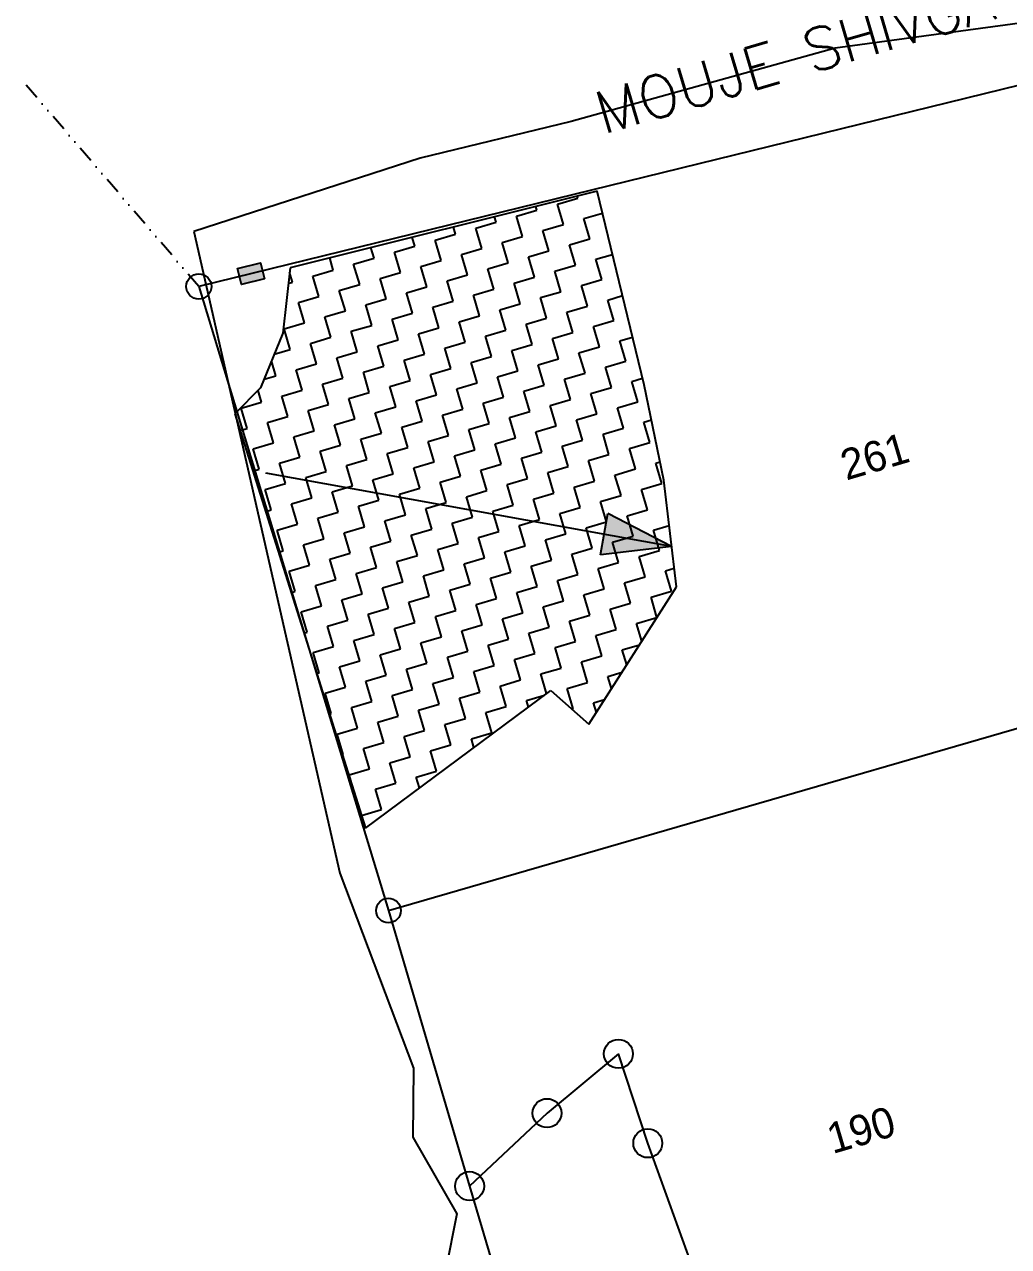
# Model space of a CAD drawing. Header units: metres. Extents: x 283645 to 285797, y 2017393 to 2020400.
# Drawn here: x 283644.8 to 283946, y 2018986.4 to 2019360.4 of the extents above; entities that cross this region are included whole.
import ezdxf
from ezdxf.enums import TextEntityAlignment as Align

# ---------------------------------------------------------------- set-up
doc = ezdxf.new("R2010")
doc.units = ezdxf.units.M
doc.linetypes.add('DIVIDE', pattern=[1.25, 0.5, -0.25, 0, -0.25, 0, -0.25])
for name, color, linetype in [('POLY_HATCH', 12, 'Continuous'), ('POLY_PARCEL', 6, 'Continuous'), ('TEXT_MAPOUT', 7, 'Continuous'), ('TEXT_PARCEL', 7, 'Continuous'), ('V_BOUND_LINE', 7, 'Continuous'), ('V_DIVIDE_LINE', 7, 'DIVIDE'), ('VILLAGE BOUNDRY', 1, 'Continuous')]:
    doc.layers.add(name, color=color, linetype=linetype)
doc.styles.get("Standard").update_dxf_attribs({"font": 'simplex.shx'})
doc.styles.add('TEXT_MAP', font='', dxfattribs={"height": 2.5})
doc.styles.get('TEXT_MAP').set_extended_font_data('Kruti Dev 050')

msp = doc.modelspace()

# ---------------------------------------------------------------- hatches: boundary and pattern name
msp.add_hatch(color=256).paths.add_polyline_path([(283710.03, 2019285.68), (283711.23, 2019280.82), (283718.25, 2019282.54), (283717.06, 2019287.4)])
h = msp.add_hatch(color=256)
h.paths.add_polyline_path([(283822.22, 2019204.37), (283821.08, 2019198.07), (283842.82, 2019200.65)])
h.paths.add_polyline_path([(283842.82, 2019200.65), (283823.36, 2019210.68), (283822.22, 2019204.37)])

# ---------------------------------------------------------------- linework, layer by layer
msp.add_lwpolyline([(283718.25, 2019282.54), (283711.23, 2019280.82), (283710.03, 2019285.68), (283717.06, 2019287.4)], close=True)
for points in [[(283842.82, 2019200.65), (283718.7, 2019223.1)], [(283821.08, 2019198.07), (283823.36, 2019210.68)], [(283842.82, 2019200.65), (283823.36, 2019210.68)], [(283842.82, 2019200.65), (283821.08, 2019198.07)]]:
    msp.add_lwpolyline(points)
for centre, radius in [((283698.14, 2019280.19), 3.85), ((283756.2, 2019089.2), 3.77), ((283826.58, 2019045.36), 4.42), ((283804.73, 2019027.22), 4.42), ((283835.58, 2019018.01), 4.42), ((283781.04, 2019004.89), 4.42)]:
    msp.add_circle(centre, radius)
at = {"layer": 'POLY_HATCH'}
for p, q in [((283820.04, 2019309.39), (283726.07, 2019285.86)), ((283834.47, 2019250.1), (283820.04, 2019309.39)), ((283726.07, 2019285.86), (283723.82, 2019265.88)), ((283723.82, 2019265.88), (283717.06, 2019249.14)), ((283840.53, 2019220.88), (283834.47, 2019250.1)), ((283717.06, 2019249.14), (283709.21, 2019241.24)), ((283709.21, 2019241.24), (283749.13, 2019114.43)), ((283844.37, 2019188.25), (283840.53, 2019220.88)), ((283817.57, 2019146.29), (283844.37, 2019188.25)), ((283749.13, 2019114.43), (283805.89, 2019156.57)), ((283805.89, 2019156.57), (283817.57, 2019146.29))]:
    msp.add_line(p, q, dxfattribs=at)
at = {"layer": 'POLY_HATCH', "linetype": 'Continuous'}
for p, q in [((283807.89, 2019305.37), (283814.13, 2019307.2)), ((283814.13, 2019307.2), (283813.93, 2019307.86)), ((283795.43, 2019301.69), (283801.66, 2019303.53)), ((283801.66, 2019303.53), (283801.31, 2019304.7)), ((283809.73, 2019299.13), (283807.89, 2019305.37)), ((283815.96, 2019300.97), (283821.68, 2019302.65)), ((283782.96, 2019298.02), (283789.19, 2019299.85)), ((283789.19, 2019299.85), (283788.69, 2019301.54)), ((283797.26, 2019295.46), (283795.43, 2019301.69)), ((283803.5, 2019297.29), (283809.73, 2019299.13)), ((283817.8, 2019294.74), (283815.96, 2019300.97)), ((283764.26, 2019292.51), (283763.46, 2019295.22)), ((283770.49, 2019294.34), (283776.72, 2019296.18)), ((283776.72, 2019296.18), (283776.07, 2019298.38)), ((283784.79, 2019291.78), (283782.96, 2019298.02)), ((283791.03, 2019293.62), (283797.26, 2019295.46)), ((283805.33, 2019291.06), (283803.5, 2019297.29)), ((283751.79, 2019288.83), (283750.84, 2019292.06)), ((283758.02, 2019290.67), (283764.26, 2019292.51)), ((283772.33, 2019288.11), (283770.49, 2019294.34)), ((283778.56, 2019289.95), (283784.79, 2019291.78)), ((283792.87, 2019287.39), (283791.03, 2019293.62)), ((283811.57, 2019292.9), (283817.8, 2019294.74)), ((283813.4, 2019286.66), (283811.57, 2019292.9)), ((283739.32, 2019285.16), (283738.22, 2019288.9)), ((283745.55, 2019286.99), (283751.79, 2019288.83)), ((283759.86, 2019284.43), (283758.02, 2019290.67)), ((283766.09, 2019286.27), (283772.33, 2019288.11)), ((283780.4, 2019283.71), (283778.56, 2019289.95)), ((283799.1, 2019289.22), (283805.33, 2019291.06)), ((283800.94, 2019282.99), (283799.1, 2019289.22)), ((283819.64, 2019288.5), (283824.76, 2019290.01)), ((283821.48, 2019282.27), (283819.64, 2019288.5)), ((283726.85, 2019281.48), (283725.93, 2019284.61)), ((283733.09, 2019283.32), (283739.32, 2019285.16)), ((283747.39, 2019280.76), (283745.55, 2019286.99)), ((283753.63, 2019282.6), (283759.86, 2019284.43)), ((283767.93, 2019280.04), (283766.09, 2019286.27)), ((283786.63, 2019285.55), (283792.87, 2019287.39)), ((283788.47, 2019279.32), (283786.63, 2019285.55)), ((283807.17, 2019284.83), (283813.4, 2019286.66)), ((283809.01, 2019278.59), (283807.17, 2019284.83)), ((283725.54, 2019281.1), (283726.85, 2019281.48)), ((283734.92, 2019277.09), (283733.09, 2019283.32)), ((283741.16, 2019278.92), (283747.39, 2019280.76)), ((283755.46, 2019276.36), (283753.63, 2019282.6)), ((283761.7, 2019278.2), (283767.93, 2019280.04)), ((283774.16, 2019281.88), (283780.4, 2019283.71)), ((283776, 2019275.64), (283774.16, 2019281.88)), ((283794.7, 2019281.15), (283800.94, 2019282.99)), ((283796.54, 2019274.92), (283794.7, 2019281.15)), ((283815.24, 2019280.43), (283821.48, 2019282.27)), ((283817.08, 2019274.2), (283815.24, 2019280.43)), ((283728.69, 2019275.25), (283734.92, 2019277.09)), ((283743, 2019272.69), (283741.16, 2019278.92)), ((283749.23, 2019274.53), (283755.46, 2019276.36)), ((283763.53, 2019271.97), (283761.7, 2019278.2)), ((283782.24, 2019277.48), (283788.47, 2019279.32)), ((283784.07, 2019271.24), (283782.24, 2019277.48)), ((283802.77, 2019276.76), (283809.01, 2019278.59)), ((283804.61, 2019270.52), (283802.77, 2019276.76)), ((283823.31, 2019276.03), (283827.83, 2019277.37)), ((283730.53, 2019269.02), (283728.69, 2019275.25)), ((283736.76, 2019270.85), (283743, 2019272.69)), ((283751.07, 2019268.29), (283749.23, 2019274.53)), ((283769.77, 2019273.8), (283776, 2019275.64)), ((283771.6, 2019267.57), (283769.77, 2019273.8)), ((283790.31, 2019273.08), (283796.54, 2019274.92)), ((283792.14, 2019266.85), (283790.31, 2019273.08)), ((283810.84, 2019272.36), (283817.08, 2019274.2)), ((283825.15, 2019269.8), (283823.31, 2019276.03)), ((283724.29, 2019267.18), (283730.53, 2019269.02)), ((283738.6, 2019264.62), (283736.76, 2019270.85)), ((283757.3, 2019270.13), (283763.53, 2019271.97)), ((283759.14, 2019263.9), (283757.3, 2019270.13)), ((283777.84, 2019269.41), (283784.07, 2019271.24)), ((283779.68, 2019263.17), (283777.84, 2019269.41)), ((283798.38, 2019268.69), (283804.61, 2019270.52)), ((283812.68, 2019266.13), (283810.84, 2019272.36)), ((283818.92, 2019267.96), (283825.15, 2019269.8)), ((283726.13, 2019260.94), (283724.29, 2019267.18)), ((283744.83, 2019266.46), (283751.07, 2019268.29)), ((283746.67, 2019260.22), (283744.83, 2019266.46)), ((283765.37, 2019265.73), (283771.6, 2019267.57)), ((283767.21, 2019259.5), (283765.37, 2019265.73)), ((283785.91, 2019265.01), (283792.14, 2019266.85)), ((283800.21, 2019262.45), (283798.38, 2019268.69)), ((283806.45, 2019264.29), (283812.68, 2019266.13)), ((283820.75, 2019261.73), (283818.92, 2019267.96)), ((283732.36, 2019262.78), (283738.6, 2019264.62)), ((283734.2, 2019256.55), (283732.36, 2019262.78)), ((283752.9, 2019262.06), (283759.14, 2019263.9)), ((283754.74, 2019255.83), (283752.9, 2019262.06)), ((283773.44, 2019261.34), (283779.68, 2019263.17)), ((283775.28, 2019255.1), (283773.44, 2019261.34)), ((283787.75, 2019258.78), (283785.91, 2019265.01)), ((283793.98, 2019260.61), (283800.21, 2019262.45)), ((283808.29, 2019258.05), (283806.45, 2019264.29)), ((283814.52, 2019259.89), (283820.75, 2019261.73)), ((283826.99, 2019263.57), (283830.91, 2019264.72)), ((283828.82, 2019257.33), (283826.99, 2019263.57)), ((283721.25, 2019259.51), (283726.13, 2019260.94)), ((283740.44, 2019258.39), (283746.67, 2019260.22)), ((283742.27, 2019252.15), (283740.44, 2019258.39)), ((283760.97, 2019257.66), (283767.21, 2019259.5)), ((283762.81, 2019251.43), (283760.97, 2019257.66)), ((283781.51, 2019256.94), (283787.75, 2019258.78)), ((283795.82, 2019254.38), (283793.98, 2019260.61)), ((283802.05, 2019256.22), (283808.29, 2019258.05)), ((283816.36, 2019253.66), (283814.52, 2019259.89)), ((283721.73, 2019252.87), (283720.4, 2019257.41)), ((283727.97, 2019254.71), (283734.2, 2019256.55)), ((283729.8, 2019248.48), (283727.97, 2019254.71)), ((283748.51, 2019253.99), (283754.74, 2019255.83)), ((283750.34, 2019247.75), (283748.51, 2019253.99)), ((283769.05, 2019253.27), (283775.28, 2019255.1)), ((283783.35, 2019250.71), (283781.51, 2019256.94)), ((283789.58, 2019252.54), (283795.82, 2019254.38)), ((283803.89, 2019249.98), (283802.05, 2019256.22)), ((283822.59, 2019255.49), (283828.82, 2019257.33)), ((283824.43, 2019249.26), (283822.59, 2019255.49)), ((283718.14, 2019251.81), (283721.73, 2019252.87)), ((283736.04, 2019250.31), (283742.27, 2019252.15)), ((283737.88, 2019244.08), (283736.04, 2019250.31)), ((283756.58, 2019249.59), (283762.81, 2019251.43)), ((283770.88, 2019247.03), (283769.05, 2019253.27)), ((283777.12, 2019248.87), (283783.35, 2019250.71)), ((283791.42, 2019246.31), (283789.58, 2019252.54)), ((283810.12, 2019251.82), (283816.36, 2019253.66)), ((283811.96, 2019245.59), (283810.12, 2019251.82)), ((283830.66, 2019251.1), (283833.99, 2019252.08)), ((283832.5, 2019244.86), (283830.66, 2019251.1)), ((283717.34, 2019244.8), (283716.29, 2019248.37)), ((283723.57, 2019246.64), (283729.8, 2019248.48)), ((283725.41, 2019240.41), (283723.57, 2019246.64)), ((283744.11, 2019245.92), (283750.34, 2019247.75)), ((283758.41, 2019243.36), (283756.58, 2019249.59)), ((283764.65, 2019245.19), (283770.88, 2019247.03)), ((283778.95, 2019242.64), (283777.12, 2019248.87)), ((283797.65, 2019248.15), (283803.89, 2019249.98)), ((283799.49, 2019241.91), (283797.65, 2019248.15)), ((283818.19, 2019247.42), (283824.43, 2019249.26)), ((283820.03, 2019241.19), (283818.19, 2019247.42)), ((283711.1, 2019242.97), (283717.34, 2019244.8)), ((283712.94, 2019236.73), (283711.1, 2019242.97)), ((283731.64, 2019242.24), (283737.88, 2019244.08)), ((283745.95, 2019239.68), (283744.11, 2019245.92)), ((283752.18, 2019241.52), (283758.41, 2019243.36)), ((283766.49, 2019238.96), (283764.65, 2019245.19)), ((283772.72, 2019240.8), (283778.95, 2019242.64)), ((283785.19, 2019244.47), (283791.42, 2019246.31)), ((283787.02, 2019238.24), (283785.19, 2019244.47)), ((283805.73, 2019243.75), (283811.96, 2019245.59)), ((283807.56, 2019237.52), (283805.73, 2019243.75)), ((283826.26, 2019243.03), (283832.5, 2019244.86)), ((283828.1, 2019236.79), (283826.26, 2019243.03)), ((283719.17, 2019238.57), (283725.41, 2019240.41)), ((283733.48, 2019236.01), (283731.64, 2019242.24)), ((283739.71, 2019237.85), (283745.95, 2019239.68)), ((283754.02, 2019235.29), (283752.18, 2019241.52)), ((283760.25, 2019237.12), (283766.49, 2019238.96)), ((283774.56, 2019234.56), (283772.72, 2019240.8)), ((283793.26, 2019240.08), (283799.49, 2019241.91)), ((283795.09, 2019233.84), (283793.26, 2019240.08)), ((283813.8, 2019239.35), (283820.03, 2019241.19)), ((283815.63, 2019233.12), (283813.8, 2019239.35)), ((283834.33, 2019238.63), (283836.7, 2019239.33)), ((283710.83, 2019236.11), (283712.94, 2019236.73)), ((283721.01, 2019232.34), (283719.17, 2019238.57)), ((283727.25, 2019234.17), (283733.48, 2019236.01)), ((283741.55, 2019231.61), (283739.71, 2019237.85)), ((283747.78, 2019233.45), (283754.02, 2019235.29)), ((283762.09, 2019230.89), (283760.25, 2019237.12)), ((283780.79, 2019236.4), (283787.02, 2019238.24)), ((283782.63, 2019230.17), (283780.79, 2019236.4)), ((283801.33, 2019235.68), (283807.56, 2019237.52)), ((283803.17, 2019229.45), (283801.33, 2019235.68)), ((283821.87, 2019234.96), (283828.1, 2019236.79)), ((283836.17, 2019232.4), (283834.33, 2019238.63)), ((283714.78, 2019230.5), (283721.01, 2019232.34)), ((283729.08, 2019227.94), (283727.25, 2019234.17)), ((283735.32, 2019229.78), (283741.55, 2019231.61)), ((283749.62, 2019227.22), (283747.78, 2019233.45)), ((283768.32, 2019232.73), (283774.56, 2019234.56)), ((283770.16, 2019226.49), (283768.32, 2019232.73)), ((283788.86, 2019232), (283795.09, 2019233.84)), ((283790.7, 2019225.77), (283788.86, 2019232)), ((283809.4, 2019231.28), (283815.63, 2019233.12)), ((283823.7, 2019228.72), (283821.87, 2019234.96)), ((283829.94, 2019230.56), (283836.17, 2019232.4)), ((283716.61, 2019224.26), (283714.78, 2019230.5)), ((283722.85, 2019226.1), (283729.08, 2019227.94)), ((283737.15, 2019223.54), (283735.32, 2019229.78)), ((283755.85, 2019229.05), (283762.09, 2019230.89)), ((283757.69, 2019222.82), (283755.85, 2019229.05)), ((283776.39, 2019228.33), (283782.63, 2019230.17)), ((283778.23, 2019222.1), (283776.39, 2019228.33)), ((283796.93, 2019227.61), (283803.17, 2019229.45)), ((283811.24, 2019225.05), (283809.4, 2019231.28)), ((283817.47, 2019226.89), (283823.7, 2019228.72)), ((283831.78, 2019224.33), (283829.94, 2019230.56)), ((283714.73, 2019223.71), (283716.61, 2019224.26)), ((283724.69, 2019219.87), (283722.85, 2019226.1)), ((283743.39, 2019225.38), (283749.62, 2019227.22)), ((283745.22, 2019219.15), (283743.39, 2019225.38)), ((283763.93, 2019224.66), (283770.16, 2019226.49)), ((283765.76, 2019218.42), (283763.93, 2019224.66)), ((283784.46, 2019223.93), (283790.7, 2019225.77)), ((283786.3, 2019217.7), (283784.46, 2019223.93)), ((283798.77, 2019221.37), (283796.93, 2019227.61)), ((283805, 2019223.21), (283811.24, 2019225.05)), ((283819.31, 2019220.65), (283817.47, 2019226.89)), ((283825.54, 2019222.49), (283831.78, 2019224.33)), ((283838.01, 2019226.16), (283839.35, 2019226.56)), ((283839.85, 2019219.93), (283838.01, 2019226.16)), ((283730.92, 2019221.7), (283737.15, 2019223.54)), ((283732.76, 2019215.47), (283730.92, 2019221.7)), ((283751.46, 2019220.98), (283757.69, 2019222.82)), ((283753.3, 2019214.75), (283751.46, 2019220.98)), ((283772, 2019220.26), (283778.23, 2019222.1)), ((283773.83, 2019214.03), (283772, 2019220.26)), ((283792.54, 2019219.54), (283798.77, 2019221.37)), ((283806.84, 2019216.98), (283805, 2019223.21)), ((283813.07, 2019218.81), (283819.31, 2019220.65)), ((283827.38, 2019216.25), (283825.54, 2019222.49)), ((283718.45, 2019218.03), (283724.69, 2019219.87)), ((283720.29, 2019211.8), (283718.45, 2019218.03)), ((283738.99, 2019217.31), (283745.22, 2019219.15)), ((283740.83, 2019211.07), (283738.99, 2019217.31)), ((283759.53, 2019216.59), (283765.76, 2019218.42)), ((283761.37, 2019210.35), (283759.53, 2019216.59)), ((283780.07, 2019215.86), (283786.3, 2019217.7)), ((283794.37, 2019213.3), (283792.54, 2019219.54)), ((283800.61, 2019215.14), (283806.84, 2019216.98)), ((283814.91, 2019212.58), (283813.07, 2019218.81)), ((283833.61, 2019218.09), (283839.85, 2019219.93)), ((283835.45, 2019211.86), (283833.61, 2019218.09)), ((283726.52, 2019213.63), (283732.76, 2019215.47)), ((283728.36, 2019207.4), (283726.52, 2019213.63)), ((283747.06, 2019212.91), (283753.3, 2019214.75)), ((283748.9, 2019206.68), (283747.06, 2019212.91)), ((283767.6, 2019212.19), (283773.83, 2019214.03)), ((283781.9, 2019209.63), (283780.07, 2019215.86)), ((283788.14, 2019211.47), (283794.37, 2019213.3)), ((283802.44, 2019208.91), (283800.61, 2019215.14)), ((283821.14, 2019214.42), (283827.38, 2019216.25)), ((283822.98, 2019208.18), (283821.14, 2019214.42)), ((283718.63, 2019211.31), (283720.29, 2019211.8)), ((283734.59, 2019209.24), (283740.83, 2019211.07)), ((283736.43, 2019203), (283734.59, 2019209.24)), ((283755.13, 2019208.51), (283761.37, 2019210.35)), ((283769.44, 2019205.95), (283767.6, 2019212.19)), ((283775.67, 2019207.79), (283781.9, 2019209.63)), ((283789.98, 2019205.23), (283788.14, 2019211.47)), ((283808.68, 2019210.74), (283814.91, 2019212.58)), ((283810.51, 2019204.51), (283808.68, 2019210.74)), ((283829.22, 2019210.02), (283835.45, 2019211.86)), ((283831.05, 2019203.79), (283829.22, 2019210.02)), ((283722.13, 2019205.56), (283728.36, 2019207.4)), ((283723.96, 2019199.33), (283722.13, 2019205.56)), ((283742.66, 2019204.84), (283748.9, 2019206.68)), ((283756.97, 2019202.28), (283755.13, 2019208.51)), ((283763.2, 2019204.12), (283769.44, 2019205.95)), ((283777.51, 2019201.56), (283775.67, 2019207.79)), ((283783.74, 2019203.4), (283789.98, 2019205.23)), ((283796.21, 2019207.07), (283802.44, 2019208.91)), ((283798.05, 2019200.84), (283796.21, 2019207.07)), ((283816.75, 2019206.35), (283822.98, 2019208.18)), ((283818.59, 2019200.11), (283816.75, 2019206.35)), ((283837.29, 2019205.62), (283842.16, 2019207.06)), ((283839.12, 2019199.39), (283837.29, 2019205.62)), ((283730.2, 2019201.17), (283736.43, 2019203)), ((283744.5, 2019198.61), (283742.66, 2019204.84)), ((283750.74, 2019200.44), (283756.97, 2019202.28)), ((283765.04, 2019197.88), (283763.2, 2019204.12)), ((283771.27, 2019199.72), (283777.51, 2019201.56)), ((283785.58, 2019197.16), (283783.74, 2019203.4)), ((283804.28, 2019202.67), (283810.51, 2019204.51)), ((283806.12, 2019196.44), (283804.28, 2019202.67)), ((283824.82, 2019201.95), (283831.05, 2019203.79)), ((283826.66, 2019195.72), (283824.82, 2019201.95)), ((283722.54, 2019198.91), (283723.96, 2019199.33)), ((283732.03, 2019194.93), (283730.2, 2019201.17)), ((283738.27, 2019196.77), (283744.5, 2019198.61)), ((283752.57, 2019194.21), (283750.74, 2019200.44)), ((283758.81, 2019196.05), (283765.04, 2019197.88)), ((283773.11, 2019193.49), (283771.27, 2019199.72)), ((283791.81, 2019199), (283798.05, 2019200.84)), ((283793.65, 2019192.76), (283791.81, 2019199)), ((283812.35, 2019198.28), (283818.59, 2019200.11)), ((283814.19, 2019192.04), (283812.35, 2019198.28)), ((283832.89, 2019197.55), (283839.12, 2019199.39)), ((283725.8, 2019193.1), (283732.03, 2019194.93)), ((283740.11, 2019190.54), (283738.27, 2019196.77)), ((283746.34, 2019192.37), (283752.57, 2019194.21)), ((283760.64, 2019189.81), (283758.81, 2019196.05)), ((283779.35, 2019195.32), (283785.58, 2019197.16)), ((283781.18, 2019189.09), (283779.35, 2019195.32)), ((283799.88, 2019194.6), (283806.12, 2019196.44)), ((283801.72, 2019188.37), (283799.88, 2019194.6)), ((283820.42, 2019193.88), (283826.66, 2019195.72)), ((283834.73, 2019191.32), (283832.89, 2019197.55)), ((283727.64, 2019186.86), (283725.8, 2019193.1)), ((283733.87, 2019188.7), (283740.11, 2019190.54)), ((283748.18, 2019186.14), (283746.34, 2019192.37)), ((283766.88, 2019191.65), (283773.11, 2019193.49)), ((283768.71, 2019185.42), (283766.88, 2019191.65)), ((283787.42, 2019190.93), (283793.65, 2019192.76)), ((283789.25, 2019184.69), (283787.42, 2019190.93)), ((283807.95, 2019190.21), (283814.19, 2019192.04)), ((283822.26, 2019187.65), (283820.42, 2019193.88)), ((283828.49, 2019189.48), (283834.73, 2019191.32)), ((283840.96, 2019193.16), (283843.7, 2019193.96)), ((283842.8, 2019186.92), (283840.96, 2019193.16)), ((283726.44, 2019186.51), (283727.64, 2019186.86)), ((283735.71, 2019182.46), (283733.87, 2019188.7)), ((283754.41, 2019187.98), (283760.64, 2019189.81)), ((283756.25, 2019181.74), (283754.41, 2019187.98)), ((283774.95, 2019187.25), (283781.18, 2019189.09)), ((283776.79, 2019181.02), (283774.95, 2019187.25)), ((283795.49, 2019186.53), (283801.72, 2019188.37)), ((283797.32, 2019180.3), (283795.49, 2019186.53)), ((283809.79, 2019183.97), (283807.95, 2019190.21)), ((283816.03, 2019185.81), (283822.26, 2019187.65)), ((283830.33, 2019183.25), (283828.49, 2019189.48)), ((283836.56, 2019185.09), (283842.8, 2019186.92)), ((283741.94, 2019184.3), (283748.18, 2019186.14)), ((283743.78, 2019178.07), (283741.94, 2019184.3)), ((283762.48, 2019183.58), (283768.71, 2019185.42)), ((283764.32, 2019177.35), (283762.48, 2019183.58)), ((283783.02, 2019182.86), (283789.25, 2019184.69)), ((283784.86, 2019176.62), (283783.02, 2019182.86)), ((283803.56, 2019182.13), (283809.79, 2019183.97)), ((283817.86, 2019179.57), (283816.03, 2019185.81)), ((283824.1, 2019181.41), (283830.33, 2019183.25)), ((283838.39, 2019178.89), (283836.56, 2019185.09)), ((283729.47, 2019180.63), (283735.71, 2019182.46)), ((283731.31, 2019174.39), (283729.47, 2019180.63)), ((283750.01, 2019179.91), (283756.25, 2019181.74)), ((283751.85, 2019173.67), (283750.01, 2019179.91)), ((283770.55, 2019179.18), (283776.79, 2019181.02)), ((283772.39, 2019172.95), (283770.55, 2019179.18)), ((283791.09, 2019178.46), (283797.32, 2019180.3)), ((283805.39, 2019175.9), (283803.56, 2019182.13)), ((283811.63, 2019177.74), (283817.86, 2019179.57)), ((283825.93, 2019175.18), (283824.1, 2019181.41)), ((283737.55, 2019176.23), (283743.78, 2019178.07)), ((283739.38, 2019170), (283737.55, 2019176.23)), ((283758.08, 2019175.51), (283764.32, 2019177.35)), ((283759.92, 2019169.27), (283758.08, 2019175.51)), ((283778.62, 2019174.79), (283784.86, 2019176.62)), ((283792.93, 2019172.23), (283791.09, 2019178.46)), ((283799.16, 2019174.06), (283805.39, 2019175.9)), ((283813.47, 2019171.5), (283811.63, 2019177.74)), ((283832.17, 2019177.01), (283838.36, 2019178.84)), ((283833.75, 2019171.63), (283832.17, 2019177.01)), ((283730.34, 2019174.11), (283731.31, 2019174.39)), ((283745.62, 2019171.83), (283751.85, 2019173.67)), ((283747.45, 2019165.6), (283745.62, 2019171.83)), ((283766.15, 2019171.11), (283772.39, 2019172.95)), ((283780.46, 2019168.55), (283778.62, 2019174.79)), ((283786.69, 2019170.39), (283792.93, 2019172.23)), ((283801, 2019167.83), (283799.16, 2019174.06)), ((283819.7, 2019173.34), (283825.93, 2019175.18)), ((283821.54, 2019167.11), (283819.7, 2019173.34)), ((283733.15, 2019168.16), (283739.38, 2019170)), ((283734.99, 2019161.93), (283733.15, 2019168.16)), ((283753.69, 2019167.44), (283759.92, 2019169.27)), ((283767.99, 2019164.88), (283766.15, 2019171.11)), ((283774.23, 2019166.71), (283780.46, 2019168.55)), ((283788.53, 2019164.16), (283786.69, 2019170.39)), ((283794.76, 2019165.99), (283801, 2019167.83)), ((283807.23, 2019169.67), (283813.47, 2019171.5)), ((283809.07, 2019163.43), (283807.23, 2019169.67)), ((283827.77, 2019168.94), (283833.03, 2019170.49)), ((283829.12, 2019164.37), (283827.77, 2019168.94)), ((283741.22, 2019163.76), (283747.45, 2019165.6)), ((283755.52, 2019161.2), (283753.69, 2019167.44)), ((283761.76, 2019163.04), (283767.99, 2019164.88)), ((283776.06, 2019160.48), (283774.23, 2019166.71)), ((283782.3, 2019162.32), (283788.53, 2019164.16)), ((283796.6, 2019159.76), (283794.76, 2019165.99)), ((283815.3, 2019165.27), (283821.54, 2019167.11)), ((283817.14, 2019159.04), (283815.3, 2019165.27)), ((283734.25, 2019161.71), (283734.99, 2019161.93)), ((283743.06, 2019157.53), (283741.22, 2019163.76)), ((283749.29, 2019159.37), (283755.52, 2019161.2)), ((283763.6, 2019156.81), (283761.76, 2019163.04)), ((283769.83, 2019158.64), (283776.06, 2019160.48)), ((283784.13, 2019156.08), (283782.3, 2019162.32)), ((283802.84, 2019161.6), (283809.07, 2019163.43)), ((283804.6, 2019155.61), (283802.84, 2019161.6)), ((283823.37, 2019160.87), (283827.7, 2019162.15)), ((283824.48, 2019157.11), (283823.37, 2019160.87)), ((283736.82, 2019155.69), (283743.06, 2019157.53)), ((283751.13, 2019153.13), (283749.29, 2019159.37)), ((283757.36, 2019154.97), (283763.6, 2019156.81)), ((283771.67, 2019152.41), (283769.83, 2019158.64)), ((283790.37, 2019157.92), (283796.6, 2019159.76)), ((283792.2, 2019151.69), (283790.37, 2019157.92)), ((283810.91, 2019157.2), (283817.14, 2019159.04)), ((283812.74, 2019150.97), (283810.91, 2019157.2)), ((283738.66, 2019149.46), (283736.82, 2019155.69)), ((283744.89, 2019151.3), (283751.13, 2019153.13)), ((283759.2, 2019148.74), (283757.36, 2019154.97)), ((283777.9, 2019154.25), (283784.13, 2019156.08)), ((283779.74, 2019148.01), (283777.9, 2019154.25)), ((283798.44, 2019153.52), (283803.99, 2019155.16)), ((283799.04, 2019151.49), (283798.44, 2019153.52)), ((283818.98, 2019152.8), (283822.36, 2019153.8)), ((283738.15, 2019149.31), (283738.66, 2019149.46)), ((283746.73, 2019145.06), (283744.89, 2019151.3)), ((283765.43, 2019150.57), (283771.67, 2019152.41)), ((283767.27, 2019144.34), (283765.43, 2019150.57)), ((283785.97, 2019149.85), (283792.2, 2019151.69)), ((283787.81, 2019143.62), (283785.97, 2019149.85)), ((283812.38, 2019150.86), (283812.74, 2019150.97)), ((283819.85, 2019149.86), (283818.98, 2019152.8)), ((283752.96, 2019146.9), (283759.2, 2019148.74)), ((283754.8, 2019140.66), (283752.96, 2019146.9)), ((283773.5, 2019146.18), (283779.74, 2019148.01)), ((283775.34, 2019139.94), (283773.5, 2019146.18)), ((283740.5, 2019143.22), (283746.73, 2019145.06)), ((283742.33, 2019136.99), (283740.5, 2019143.22)), ((283761.04, 2019142.5), (283767.27, 2019144.34)), ((283762.87, 2019136.27), (283761.04, 2019142.5)), ((283781.57, 2019141.78), (283787.81, 2019143.62)), ((283782.36, 2019139.1), (283781.57, 2019141.78)), ((283748.57, 2019138.83), (283754.8, 2019140.66)), ((283750.41, 2019132.59), (283748.57, 2019138.83)), ((283769.11, 2019138.11), (283775.34, 2019139.94)), ((283770.94, 2019131.87), (283769.11, 2019138.11)), ((283742.05, 2019136.91), (283742.33, 2019136.99)), ((283756.64, 2019134.43), (283762.87, 2019136.27)), ((283758.48, 2019128.2), (283756.64, 2019134.43)), ((283744.17, 2019130.76), (283750.41, 2019132.59)), ((283746.01, 2019124.52), (283744.17, 2019130.76)), ((283764.71, 2019130.03), (283770.94, 2019131.87)), ((283752.24, 2019126.36), (283758.48, 2019128.2)), ((283765.69, 2019126.72), (283764.71, 2019130.03)), ((283745.96, 2019124.51), (283746.01, 2019124.52)), ((283754.08, 2019120.13), (283752.24, 2019126.36)), ((283747.91, 2019118.31), (283754.08, 2019120.13))]:
    msp.add_line(p, q, dxfattribs=at)
at = {"layer": 'POLY_PARCEL'}
for p, q in [((283756.2, 2019089.2), (283997.59, 2019159.24)), ((283826.58, 2019045.36), (283804.73, 2019027.22)), ((283835.58, 2019018.01), (283826.58, 2019045.36)), ((283804.73, 2019027.22), (283781.04, 2019004.89)), ((283873.56, 2018912.76), (283835.58, 2019018.01))]:
    msp.add_line(p, q, dxfattribs=at)
at = {"layer": 'V_BOUND_LINE'}
for p, q in [((284057.89, 2019368.4), (283698.14, 2019280.19)), ((283698.14, 2019280.19), (283756.2, 2019089.2)), ((283756.2, 2019089.2), (283781.04, 2019004.89)), ((283781.04, 2019004.89), (283790.81, 2018971.77))]:
    msp.add_line(p, q, dxfattribs=at)
at = {"layer": 'V_DIVIDE_LINE', "ltscale": 10}
msp.add_line((283698.14, 2019280.19), (283644.78, 2019342.4), dxfattribs=at)
at = {"layer": 'VILLAGE BOUNDRY'}
for p, q in [((283973.76, 2019364.06), (283892.98, 2019353.11)), ((283892.98, 2019353.11), (283812.15, 2019330.69)), ((283812.15, 2019330.69), (283765.95, 2019319.49)), ((283765.95, 2019319.49), (283696.63, 2019296.98)), ((283696.63, 2019296.98), (283741.28, 2019100.68)), ((283741.28, 2019100.68), (283763.86, 2019040.94)), ((283763.86, 2019040.94), (283763.7, 2019019.85)), ((283763.7, 2019019.85), (283777.13, 2018996.39)), ((283777.13, 2018996.39), (283773.81, 2018979.51))]:
    msp.add_line(p, q, dxfattribs=at)

# ---------------------------------------------------------------- texts
at = {"layer": 'TEXT_MAPOUT'}
msp.add_text('MOUJE SHIVGAON CHI SHIV', height=12.9978, rotation=16.4202, dxfattribs=at).set_placement((283821.95, 2019326.66))
at = {"layer": 'TEXT_PARCEL', "style": 'TEXT_MAP'}
for s, p in [('261', (283905.01, 2019228.22)), ('190', (283900.83, 2019022.11))]:
    msp.add_text(s, height=9.358, rotation=16.4202, dxfattribs=at).set_placement(p, align=Align.MIDDLE)

doc.saveas('drawing.dxf')
